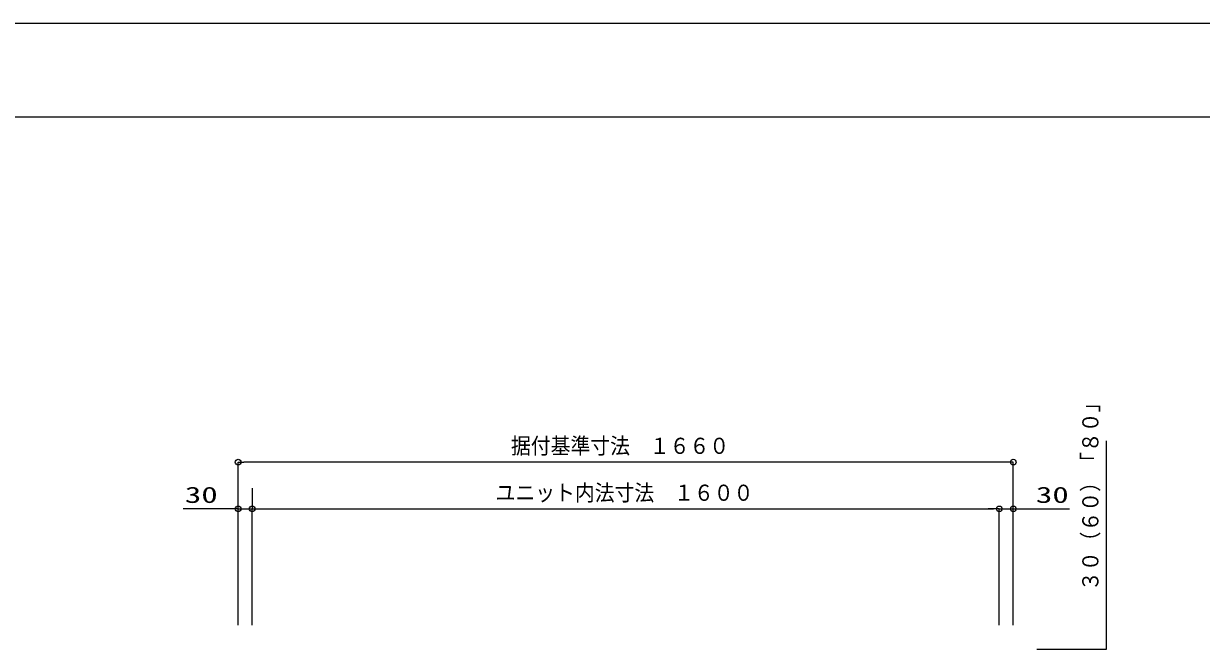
# Model space of a CAD drawing. Units: millimetres on the paper. Extents: x -305 to 305, y -152 to 152.
# Drawn here: x -156.9 to -30.8, y 82.2 to 148.5 of the extents above; entities that cross this region are included whole.
import ezdxf
from ezdxf.enums import TextEntityAlignment as Align

# ---------------------------------------------------------------- set-up
doc = ezdxf.new("R2010")
doc.units = ezdxf.units.MM
for name, color, linetype, lineweight in [('0-0_0', 7, 'Continuous', 9), ('0-3_図面枠', 3, 'Continuous', 9), ('0-4_DEFPOINTS', 7, 'Continuous', 9)]:
    doc.layers.add(name, color=color, linetype=linetype, lineweight=lineweight)
doc.styles.add('ＭＳ ゴシック', font='')
doc.styles.get('ＭＳ ゴシック').set_extended_font_data('MS Gothic')

# ---------------------------------------------------------------- blocks, each defined once
blk = doc.blocks.new('_ORIGIN')
at = {"layer": '0-0_0'}
blk.add_line((0, 0), (-1, 0), dxfattribs=at)
blk.add_circle((0, 0), 0.5, dxfattribs=at)

msp = doc.modelspace()

# ---------------------------------------------------------------- linework, layer by layer
at = {"layer": '0-0_0'}
for p, q in [((-133.934, 84.113), (-133.934, 101.573)), ((-51.534, 101.573), (-133.334, 101.573)), ((-50.934, 84.113), (-50.934, 101.573)), ((-132.434, 98.799), (-132.434, 96.573)), ((-133.934, 96.573), (-139.834, 96.573)), ((-134.534, 96.573), (-135.134, 96.573)), ((-133.934, 84.113), (-133.934, 96.573)), ((-133.934, 96.573), (-132.434, 96.573)), ((-132.434, 84.113), (-132.434, 96.573)), ((-131.834, 96.573), (-53.034, 96.573)), ((-131.834, 96.573), (-131.234, 96.573)), ((-53.034, 96.573), (-53.634, 96.573)), ((-52.434, 84.113), (-52.434, 96.573)), ((-52.434, 96.573), (-50.934, 96.573)), ((-50.334, 96.573), (-49.734, 96.573)), ((-40.933, 82.173), (-40.933, 82.773))]:
    msp.add_line(p, q, dxfattribs=at)
for points in [[(-48.394, 81.573), (-40.933, 81.573), (-40.933, 103.863)], [(-50.934, 84.113), (-50.934, 96.573), (-44.895, 96.573)]]:
    msp.add_lwpolyline(points, dxfattribs=at)
at = {"layer": '0-3_図面枠'}
msp.add_lwpolyline([(-291.017, -138.498), (108.983, -138.498), (108.983, 138.502), (-291.017, 138.502)], close=True, dxfattribs=at)
at = {"layer": '0-4_DEFPOINTS'}
msp.add_line((118.983, 148.502), (-301.017, 148.502), dxfattribs=at)

# ---------------------------------------------------------------- block references
at = {"layer": '0-0_0', "xscale": 0.6, "yscale": 0.6, "rotation": 180}
for p in [(-133.934, 101.573), (-132.434, 96.573), (-132.434, 96.573), (-50.934, 96.573)]:
    msp.add_blockref('_ORIGIN', p, dxfattribs=at)
at = {"layer": '0-0_0', "xscale": 0.6, "yscale": 0.6}
for p in [(-50.934, 101.573), (-133.934, 96.573), (-52.434, 96.573), (-52.434, 96.573)]:
    msp.add_blockref('_ORIGIN', p, dxfattribs=at)

# ---------------------------------------------------------------- texts
at = {"layer": '0-0_0', "style": 'ＭＳ ゴシック', "width": 0.9}
msp.add_text('３０（６０）「８０」', height=1.73, rotation=90, dxfattribs=at).set_placement((-41.295, 87.774), align=Align.BOTTOM_LEFT)
at = {"layer": '0-0_0', "style": 'ＭＳ ゴシック'}
for s, width, p in [('据付基準寸法\u3000１６６０', 0.9, (-104.716, 101.935)), ('30', 1.5, (-139.642, 96.69)), ('ユニット内法寸法\u3000１６００', 0.9, (-106.369, 96.915)), ('30', 1.5, (-48.516, 96.69))]:
    msp.add_text(s, height=1.73, dxfattribs=dict(at, width=width)).set_placement(p, align=Align.BOTTOM_LEFT)

doc.saveas('drawing.dxf')
